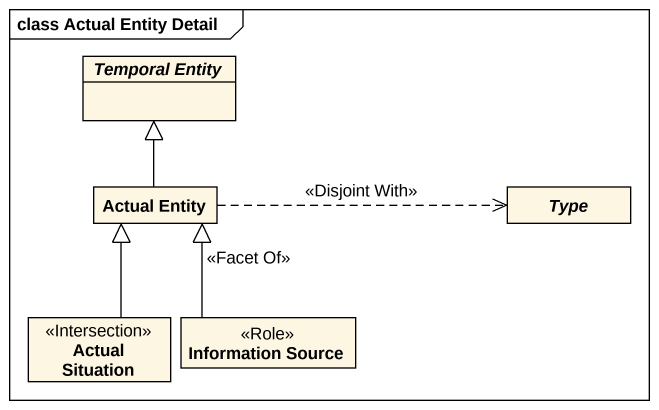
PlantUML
@startuml
mainframe class Actual Entity Detail
hide circle
hide empty members
abstract class "Temporal Entity" as Temporal_Entity
class "Actual Entity" as Actual_Entity
abstract class Type
class "Actual Situation" as Actual_Situation <<Intersection>>
class "Information Source" as Information_Source <<Role>>
Actual_Entity -up-|> Temporal_Entity
Actual_Entity .right.> Type : <<Disjoint With>>
Actual_Situation -up-|> Actual_Entity
Information_Source -up-|> Actual_Entity : <<Facet Of>>
@enduml
